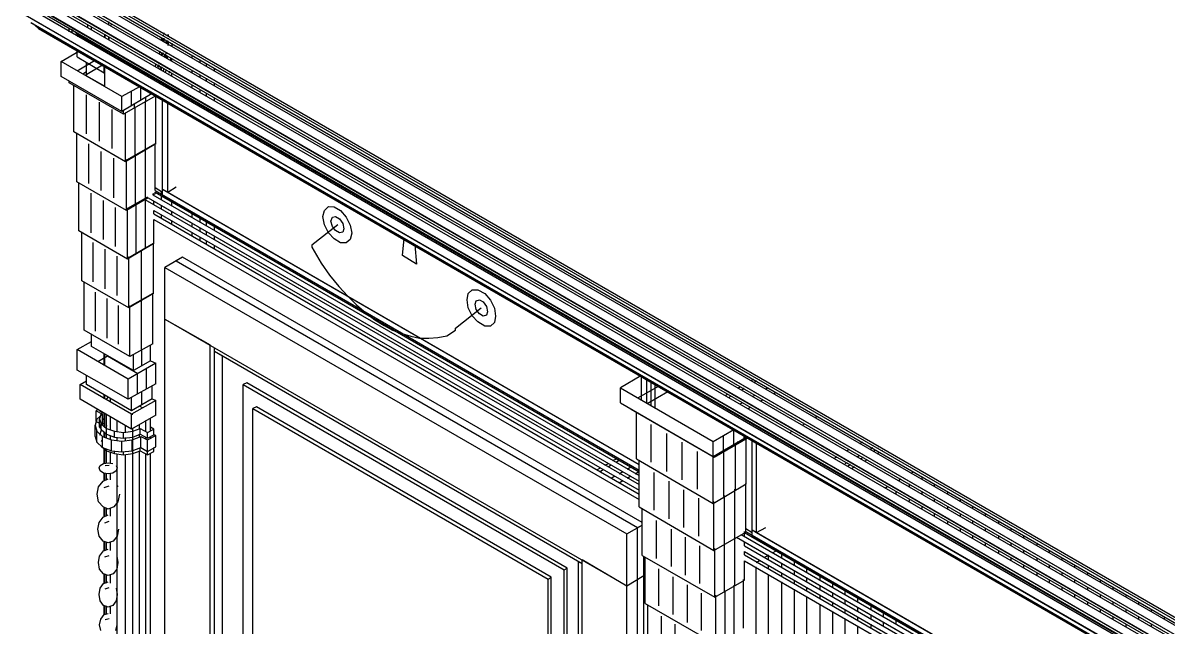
# Model space of a CAD drawing. Header units: inches. Extents: x 0.3 to 16.2, y 0.3 to 11.4.
# Drawn here: x 1.187 to 1.974, y 2.617 to 3.033 of the extents above; entities that cross this region are included whole.
import ezdxf

# ---------------------------------------------------------------- set-up
doc = ezdxf.new("R2010")
doc.units = ezdxf.units.IN
doc.header["$LTSCALE"] = 0.009843
doc.header["$MEASUREMENT"] = 0
doc.layers.add('GEOMETRY', color=7, linetype='Continuous')

msp = doc.modelspace()

# ---------------------------------------------------------------- linework, layer by layer
at = {"layer": 'GEOMETRY'}
for p, q in [((1.18661, 3.07598), (3.34567, 1.82953)), ((1.18661, 3.07598), (3.34567, 1.82953)), ((1.18976, 3.07992), (3.34567, 1.83504)), ((1.18976, 3.07992), (3.34567, 1.83504)), ((1.18976, 3.07795), (3.34567, 1.83346)), ((1.18976, 3.07795), (3.34567, 1.83307)), ((1.18976, 3.07795), (3.34567, 1.83307)), ((1.18976, 3.07598), (3.34567, 1.8311)), ((1.18661, 3.06969), (3.34567, 1.82323)), ((1.18661, 3.06575), (3.34567, 1.81929)), ((1.18661, 3.06575), (3.34567, 1.81929)), ((1.18976, 3.06772), (3.34567, 1.82323)), ((1.18976, 3.06772), (3.34567, 1.82323)), ((1.18976, 3.06772), (3.34567, 1.82323)), ((1.18976, 3.06575), (3.34567, 1.82126)), ((1.18661, 3.05945), (3.34567, 1.81299)), ((1.18976, 3.05787), (3.34567, 1.81299)), ((1.18976, 3.05787), (3.34567, 1.81299)), ((1.18976, 3.05787), (3.34567, 1.81299)), ((1.18661, 3.05551), (3.34567, 1.80945)), ((1.18661, 3.05551), (3.34567, 1.80945)), ((1.18661, 3.04921), (3.34567, 1.80276)), ((1.18976, 3.05591), (3.34567, 1.81102)), ((1.18661, 3.04567), (3.34567, 1.79921)), ((1.18661, 3.04567), (3.34567, 1.79921)), ((1.18976, 3.04764), (3.34567, 1.80276)), ((1.18976, 3.04764), (3.34567, 1.80276)), ((1.18976, 3.04764), (3.34567, 1.80276)), ((1.18976, 3.04567), (3.34567, 1.80079)), ((1.18661, 3.03937), (3.34567, 1.79291)), ((1.18976, 3.0374), (3.34567, 1.79252)), ((1.19213, 3.03307), (3.34567, 1.78937)), ((1.22874, 3.03504), (1.24331, 3.02677)), ((1.24567, 3.03189), (1.24567, 3.03386)), ((1.19331, 3.03268), (1.19724, 3.02913)), ((1.19724, 3.02913), (3.34606, 1.78858)), ((1.2185, 3.02677), (1.2185, 3.02874)), ((1.22047, 3.02598), (1.22047, 3.02835)), ((1.22047, 3.02835), (1.22402, 3.0252)), ((1.22047, 3.02835), (1.22402, 3.0252)), ((1.22402, 3.0252), (3.34803, 1.79921)), ((1.22402, 3.0252), (3.34803, 1.79921)), ((1.22402, 3.02402), (1.22402, 3.0252)), ((1.2315, 3.0315), (1.2311, 3.0311)), ((1.2311, 3.0311), (1.2311, 3.02992)), ((1.23386, 3.02913), (1.23346, 3.02874)), ((1.23386, 3.02835), (1.23386, 3.03031)), ((1.24291, 3.0252), (1.24291, 3.02283)), ((1.24291, 3.02323), (1.24291, 3.0252)), ((1.24331, 3.02677), (1.24331, 3.02638)), ((1.24803, 3.03228), (1.24685, 3.0311)), ((1.28346, 3.02598), (1.28346, 3.0248)), ((1.28346, 3.0248), (1.28346, 3.02598)), ((1.22402, 3.02323), (1.22402, 3.02323)), ((1.22598, 3.02441), (1.22559, 3.02441)), ((1.23071, 3.02244), (1.2315, 3.02087)), ((1.23622, 3.02087), (3.34882, 1.80079)), ((1.23622, 3.02087), (3.34882, 1.80079)), ((1.24567, 3.02165), (1.24567, 3.02362)), ((1.24606, 3.02165), (1.24606, 3.02323)), ((1.28189, 3.0248), (1.28189, 3.0248)), ((1.28189, 3.02126), (1.28189, 3.02283)), ((1.28228, 3.02244), (1.28228, 3.02087)), ((1.28268, 3.02441), (1.28268, 3.02441)), ((1.28307, 3.02244), (1.28268, 3.02047)), ((1.28307, 3.02441), (1.28307, 3.02402)), ((1.28307, 3.02402), (1.28307, 3.02402)), ((1.28307, 3.02205), (1.28346, 3.02008)), ((1.28346, 3.02402), (1.28346, 3.02402)), ((1.28346, 3.02402), (1.28346, 3.02402)), ((1.28346, 3.02244), (1.28346, 3.02008)), ((1.28346, 3.02008), (1.28346, 3.02244)), ((1.28504, 3.02087), (1.28504, 3.01929)), ((1.28543, 3.02283), (1.28543, 3.02283)), ((1.28583, 3.02087), (1.28543, 3.0189)), ((1.28583, 3.02047), (1.28543, 3.0189)), ((1.28583, 3.02244), (1.28583, 3.02244)), ((1.28583, 3.02244), (1.28583, 3.02244)), ((1.28622, 3.02244), (1.28622, 3.02244)), ((1.28622, 3.02244), (1.28622, 3.02205)), ((1.28622, 3.02244), (1.28622, 3.02205)), ((1.28622, 3.02047), (1.28622, 3.0185)), ((1.28622, 3.02047), (1.28622, 3.0185)), ((1.28622, 3.02008), (1.28661, 3.01732)), ((1.28661, 3.0248), (1.28661, 3.02402)), ((1.28661, 3.02362), (1.28661, 3.0248)), ((1.28661, 3.02402), (1.28661, 3.02362)), ((1.28661, 3.02402), (1.28661, 3.02362)), ((1.28661, 3.02402), (1.28661, 3.02362)), ((1.28661, 3.02244), (1.28661, 3.02205)), ((1.28661, 3.02205), (1.28661, 3.02205)), ((1.28661, 3.02008), (1.28661, 3.0185)), ((1.28661, 3.02008), (1.28661, 3.0185)), ((1.28661, 3.0185), (1.28661, 3.0185)), ((1.28661, 3.01732), (1.28661, 3.0185)), ((1.28858, 3.02087), (1.28858, 3.02087)), ((1.28858, 3.02087), (1.28858, 3.02087)), ((1.28898, 3.0189), (1.28898, 3.01732)), ((1.28898, 3.0189), (1.28898, 3.01732)), ((1.28898, 3.01732), (1.28898, 3.01693)), ((1.28898, 3.01693), (1.28898, 3.01732)), ((1.21299, 3.0063), (1.2252, 3.01339)), ((1.22402, 3.00945), (1.22402, 3.01378)), ((1.22402, 3.00945), (1.24252, 2.99843)), ((1.28071, 3.01339), (1.28031, 3.01181)), ((1.28189, 3.0126), (1.28189, 3.01024)), ((1.28189, 3.01102), (1.28189, 3.0126)), ((1.28268, 3.0122), (1.28228, 3.01063)), ((1.28307, 3.0122), (1.28268, 3.01063)), ((1.28425, 3.01142), (1.28386, 3.00984)), ((1.28504, 3.01181), (1.28425, 3.00945)), ((1.28504, 3.01299), (1.28504, 3.01299)), ((1.28543, 3.01063), (1.28504, 3.00906)), ((1.28543, 3.01063), (1.28543, 3.00906)), ((1.28583, 3.01024), (1.28583, 3.00866)), ((1.30315, 3.0126), (1.30315, 3.0126)), ((1.30315, 3.0126), (1.30315, 3.0126)), ((1.30315, 3.00866), (1.30315, 3.01063)), ((1.30315, 3.00866), (1.30315, 3.01063)), ((1.30866, 3.00945), (1.30866, 3.00945)), ((1.25472, 2.98228), (1.21299, 3.0063)), ((1.25472, 2.98228), (1.21299, 3.0063)), ((1.21299, 2.99606), (1.21299, 3.0063)), ((1.22402, 3), (1.23583, 3.00709)), ((1.22953, 2.99685), (1.24134, 3.00394)), ((1.23031, 2.99646), (1.23031, 3.00551)), ((1.24252, 2.99843), (1.24252, 3.00315)), ((1.24291, 2.98898), (1.24291, 3.00315)), ((1.24291, 2.98898), (1.24291, 3.00315)), ((1.27795, 3.00472), (1.27756, 3.00315)), ((1.27992, 3.00394), (1.27913, 3.00236)), ((1.28031, 3.00354), (1.27992, 3.00197)), ((1.2815, 3.00276), (1.2811, 3.00118)), ((1.28189, 3.00276), (1.2815, 3.00118)), ((1.28228, 3.00236), (1.2815, 3.00079)), ((1.28189, 3.00433), (1.28189, 3.00394)), ((1.28189, 3.00079), (1.28189, 3.00236)), ((1.28346, 3.00157), (1.28307, 3)), ((1.28386, 3.00157), (1.28307, 3)), ((1.28819, 3.00906), (1.28819, 3.00748)), ((1.28898, 3.00669), (1.28898, 3.00866)), ((1.30866, 3.00551), (1.30866, 3.00748)), ((1.31299, 3.00669), (1.31299, 3.00709)), ((1.31299, 3.00315), (1.31299, 3.00472)), ((1.3185, 3.00354), (1.3185, 3.00394)), ((1.3185, 3), (1.3185, 3.00157)), ((1.25472, 2.97205), (1.21299, 2.99606)), ((1.23031, 2.99921), (1.22795, 2.99764)), ((1.23031, 2.99646), (1.24291, 2.98937)), ((1.24252, 2.99843), (1.24291, 2.99843)), ((1.28504, 3.00039), (1.28465, 2.99921)), ((1.28504, 3.00079), (1.28504, 3.00039)), ((1.2874, 2.99921), (1.28701, 2.99803)), ((1.2874, 2.99961), (1.2874, 2.99921)), ((1.28898, 2.99646), (1.28898, 2.99843)), ((1.30315, 2.99882), (1.30315, 3.00039)), ((1.30315, 2.99882), (1.30315, 3.00039)), ((1.30866, 2.99567), (1.30866, 2.99724)), ((1.31299, 2.99291), (1.31299, 2.99488)), ((1.2185, 2.99173), (1.2185, 2.99291)), ((1.25591, 2.97008), (1.2185, 2.99173)), ((1.22165, 2.95787), (1.22165, 2.98976)), ((1.26693, 2.98898), (1.25472, 2.98228)), ((1.26693, 2.98898), (1.25472, 2.98228)), ((1.26142, 2.97598), (1.26142, 2.98583)), ((1.26772, 2.97953), (1.26772, 2.98858)), ((1.30315, 2.98858), (1.30315, 2.99016)), ((1.30315, 2.98858), (1.30315, 2.99016)), ((1.30866, 2.98543), (1.30866, 2.98701)), ((1.3185, 2.98976), (1.3185, 2.99173)), ((1.23031, 2.95669), (1.23031, 2.98346)), ((1.23937, 2.95157), (1.23937, 2.97835)), ((1.27559, 2.98425), (1.25472, 2.97205)), ((1.25472, 2.97205), (1.25472, 2.98228)), ((1.27795, 2.98268), (1.25591, 2.97008)), ((1.27087, 2.94567), (1.27087, 2.97874)), ((1.27126, 2.97913), (1.27126, 2.9815)), ((1.27441, 2.98346), (1.27441, 2.98465)), ((1.27795, 2.94961), (1.27795, 2.98268)), ((1.28268, 2.9185), (1.28268, 2.98071)), ((1.28622, 2.91654), (1.28622, 2.97874)), ((1.28622, 2.92008), (1.28622, 2.97795)), ((1.31299, 2.98268), (1.31299, 2.98465)), ((1.3185, 2.97953), (1.3185, 2.9815)), ((1.24803, 2.94646), (1.24803, 2.97323)), ((1.25591, 2.97008), (1.25591, 2.97283)), ((1.25709, 2.9374), (1.25709, 2.97087)), ((1.26339, 2.97441), (1.26339, 2.97717)), ((1.26378, 2.94134), (1.26378, 2.9748)), ((1.25709, 2.9374), (1.22165, 2.95787)), ((1.22362, 2.92362), (1.22362, 2.95669)), ((1.23189, 2.92244), (1.23189, 2.94961)), ((1.27795, 2.94961), (1.25709, 2.9374)), ((1.27756, 2.94961), (1.25787, 2.93858)), ((1.27756, 2.94961), (1.25787, 2.93858)), ((1.27756, 2.91772), (1.27756, 2.94961)), ((1.24055, 2.91772), (1.24055, 2.94449)), ((1.24921, 2.9126), (1.24921, 2.93976)), ((1.25787, 2.93858), (1.25709, 2.93898)), ((1.25787, 2.93858), (1.25709, 2.93898)), ((1.25787, 2.90394), (1.25787, 2.93858)), ((1.26417, 2.90787), (1.26417, 2.94213)), ((1.27087, 2.91142), (1.27087, 2.94606)), ((1.25787, 2.90394), (1.22362, 2.92362)), ((1.2252, 2.88976), (1.2252, 2.92283)), ((1.23346, 2.88858), (1.23346, 2.91575)), ((1.27677, 2.91535), (1.27559, 2.91496)), ((1.27677, 2.91535), (1.27559, 2.91496)), ((1.27756, 2.91535), (1.27598, 2.91457)), ((1.27677, 2.91417), (1.27677, 2.91535)), ((1.27756, 2.91969), (1.28268, 2.91654)), ((1.27756, 2.91772), (1.61063, 2.7252)), ((1.27756, 2.91772), (1.61063, 2.7252)), ((1.27756, 2.91654), (1.61063, 2.72402)), ((1.27756, 2.91535), (1.27756, 2.91654)), ((1.28189, 2.91496), (1.28189, 2.91693)), ((1.28268, 2.9185), (1.61063, 2.72913)), ((1.28268, 2.9185), (1.61063, 2.72913)), ((1.28268, 2.9185), (1.28622, 2.91654)), ((1.28268, 2.91457), (1.28268, 2.9185)), ((1.28622, 2.91654), (1.29213, 2.92008)), ((1.28622, 2.91654), (1.61063, 2.72913)), ((1.24213, 2.88386), (1.24213, 2.91063)), ((1.27283, 2.9126), (1.25787, 2.90394)), ((1.27244, 2.91299), (1.25866, 2.90512)), ((1.27244, 2.91299), (1.25866, 2.90512)), ((1.26457, 2.87402), (1.26457, 2.90866)), ((1.27047, 2.91142), (1.61063, 2.71535)), ((1.27047, 2.91142), (1.61063, 2.71535)), ((1.27087, 2.87756), (1.27087, 2.91181)), ((1.27283, 2.9126), (1.61063, 2.71772)), ((1.27598, 2.91457), (1.61063, 2.72165)), ((1.27598, 2.91457), (1.61063, 2.72165)), ((1.27677, 2.91024), (1.61063, 2.71772)), ((1.27677, 2.90787), (1.27677, 2.91024)), ((1.28189, 2.91142), (1.28189, 2.91378)), ((1.28189, 2.90472), (1.28189, 2.90748)), ((1.28268, 2.91457), (1.61063, 2.7252)), ((1.28898, 2.90709), (1.28898, 2.90984)), ((1.25039, 2.87913), (1.25039, 2.90591)), ((1.25866, 2.90512), (1.25787, 2.90551)), ((1.25866, 2.90512), (1.25787, 2.90551)), ((1.25866, 2.87047), (1.25866, 2.90512)), ((1.27677, 2.90394), (1.61063, 2.71142)), ((1.27677, 2.90394), (1.61063, 2.71142)), ((1.27677, 2.90157), (1.27677, 2.90394)), ((1.27677, 2.90157), (1.61063, 2.70866)), ((1.27677, 2.90157), (1.61063, 2.70866)), ((1.28189, 2.89843), (1.28189, 2.90118)), ((1.28898, 2.90079), (1.28898, 2.90315)), ((1.30315, 2.89882), (1.30315, 2.90157)), ((1.30315, 2.89882), (1.30315, 2.90157)), ((1.39291, 2.89961), (1.39409, 2.90394)), ((1.39409, 2.89409), (1.39291, 2.89961)), ((1.39409, 2.90394), (1.39685, 2.90669)), ((1.39685, 2.90669), (1.40079, 2.9063)), ((1.39843, 2.89646), (1.39961, 2.89921)), ((1.39961, 2.89921), (1.40157, 2.89961)), ((1.40079, 2.9063), (1.40512, 2.90394)), ((1.40157, 2.89961), (1.40433, 2.89803)), ((1.40512, 2.90394), (1.40906, 2.89921)), ((1.40906, 2.89921), (1.41181, 2.8937)), ((1.27677, 2.89764), (1.61063, 2.70512)), ((1.27677, 2.8811), (1.27677, 2.89764)), ((1.28898, 2.89449), (1.28898, 2.89685)), ((1.30315, 2.89252), (1.30315, 2.89528)), ((1.30315, 2.89252), (1.30315, 2.89528)), ((1.30866, 2.89567), (1.30866, 2.89843)), ((1.30866, 2.88937), (1.30866, 2.89213)), ((1.31299, 2.89331), (1.31299, 2.89567)), ((1.3185, 2.89016), (1.3185, 2.89252)), ((1.40315, 2.89409), (1.38543, 2.87992)), ((1.39685, 2.88858), (1.39409, 2.89409)), ((1.39961, 2.89291), (1.39843, 2.89646)), ((1.40157, 2.89016), (1.39961, 2.89291)), ((1.40433, 2.89803), (1.40669, 2.89488)), ((1.40669, 2.89488), (1.40748, 2.89134)), ((1.40748, 2.89134), (1.40669, 2.88898)), ((1.41181, 2.8937), (1.41299, 2.88819)), ((1.25866, 2.87047), (1.2252, 2.88976)), ((1.22717, 2.85551), (1.22717, 2.88858)), ((1.30315, 2.88622), (1.30315, 2.88898)), ((1.30315, 2.88622), (1.30315, 2.88898)), ((1.30866, 2.88307), (1.30866, 2.88583)), ((1.31299, 2.88701), (1.31299, 2.88937)), ((1.3185, 2.88386), (1.3185, 2.88622)), ((1.40079, 2.88425), (1.39685, 2.88858)), ((1.40512, 2.8815), (1.40079, 2.88425)), ((1.40433, 2.88858), (1.40157, 2.89016)), ((1.40669, 2.88898), (1.40433, 2.88858)), ((1.41181, 2.88386), (1.40906, 2.8815)), ((1.41299, 2.88819), (1.41181, 2.88386)), ((1.44764, 2.87283), (1.44882, 2.88465)), ((1.23504, 2.85472), (1.23504, 2.88189)), ((1.24331, 2.85), (1.24331, 2.87717)), ((1.27677, 2.8811), (1.25866, 2.87047)), ((1.27638, 2.8811), (1.25945, 2.87126)), ((1.27638, 2.8811), (1.25945, 2.87126)), ((1.26811, 2.84173), (1.26811, 2.87638)), ((1.27638, 2.84685), (1.27638, 2.8811)), ((1.31299, 2.88071), (1.31299, 2.88307)), ((1.3185, 2.87756), (1.3185, 2.87992)), ((1.38543, 2.87992), (1.38543, 2.87874)), ((1.38543, 2.87874), (1.39173, 2.86772)), ((1.40906, 2.8815), (1.40512, 2.8815)), ((1.4563, 2.88031), (1.45748, 2.86693)), ((1.25157, 2.84528), (1.25157, 2.87244)), ((1.25945, 2.87126), (1.25866, 2.87205)), ((1.25945, 2.87126), (1.25866, 2.87205)), ((1.25945, 2.83701), (1.25945, 2.87126)), ((1.29646, 2.87165), (1.28425, 2.86457)), ((1.29646, 2.87165), (1.29213, 2.86929)), ((1.29213, 2.86929), (1.60945, 2.68583)), ((1.29213, 2.86929), (1.60945, 2.68583)), ((1.6126, 2.68937), (1.29646, 2.87165)), ((1.6126, 2.68937), (1.29646, 2.87165)), ((1.39173, 2.86772), (1.39764, 2.85945)), ((1.45748, 2.86693), (1.44764, 2.87283)), ((1.28425, 2.86457), (1.60197, 2.6815)), ((1.28425, 2.86457), (1.60197, 2.6815)), ((1.28425, 2.82913), (1.28425, 2.86457)), ((1.25945, 2.83701), (1.22717, 2.85551)), ((1.22874, 2.82165), (1.22874, 2.85472)), ((1.39764, 2.85945), (1.40394, 2.85157)), ((1.23661, 2.82087), (1.23661, 2.84764)), ((1.27638, 2.84685), (1.25945, 2.83701)), ((1.27598, 2.84685), (1.26024, 2.8378)), ((1.27598, 2.84685), (1.26024, 2.8378)), ((1.27598, 2.8122), (1.27598, 2.84685)), ((1.40394, 2.85157), (1.41024, 2.84488)), ((1.41024, 2.84488), (1.41614, 2.83898)), ((1.49213, 2.84252), (1.49291, 2.84685)), ((1.49291, 2.84685), (1.49567, 2.84921)), ((1.49567, 2.84921), (1.49961, 2.84921)), ((1.49961, 2.84921), (1.50433, 2.84685)), ((1.50433, 2.84685), (1.50827, 2.84213)), ((1.24449, 2.81614), (1.24449, 2.84331)), ((1.25236, 2.81181), (1.25236, 2.83858)), ((1.26024, 2.8378), (1.25945, 2.83858)), ((1.26024, 2.8378), (1.25945, 2.83858)), ((1.26024, 2.80354), (1.26024, 2.8378)), ((1.26811, 2.80787), (1.26811, 2.84252)), ((1.41614, 2.83898), (1.42244, 2.83346)), ((1.48425, 2.82283), (1.50197, 2.83701)), ((1.49291, 2.83701), (1.49213, 2.84252)), ((1.49567, 2.8315), (1.49291, 2.83701)), ((1.49764, 2.83937), (1.49843, 2.84173)), ((1.49843, 2.83583), (1.49764, 2.83937)), ((1.49843, 2.84173), (1.50079, 2.84252)), ((1.50079, 2.84252), (1.50315, 2.84094)), ((1.50315, 2.84094), (1.50551, 2.8378)), ((1.50551, 2.8378), (1.5063, 2.83425)), ((1.50827, 2.84213), (1.51102, 2.83661)), ((1.51102, 2.83661), (1.51181, 2.8311)), ((1.28425, 2.82913), (1.60197, 2.64567)), ((1.28425, 2.82913), (1.31535, 2.81142)), ((1.28425, 2.82913), (1.31535, 2.81142)), ((1.28425, 2.25), (1.28425, 2.82913)), ((1.42244, 2.83346), (1.42874, 2.82874)), ((1.42874, 2.82874), (1.43504, 2.8248)), ((1.49961, 2.82717), (1.49567, 2.8315)), ((1.50079, 2.83268), (1.49843, 2.83583)), ((1.50315, 2.8311), (1.50079, 2.83268)), ((1.50551, 2.83189), (1.50315, 2.8311)), ((1.5063, 2.83425), (1.50551, 2.83189)), ((1.51181, 2.8311), (1.51102, 2.82677)), ((1.26024, 2.80354), (1.22874, 2.82165)), ((1.43504, 2.8248), (1.44094, 2.82165)), ((1.44094, 2.82165), (1.44724, 2.81929)), ((1.47835, 2.81772), (1.48425, 2.82165)), ((1.48425, 2.82165), (1.48425, 2.82283)), ((1.50433, 2.82441), (1.49961, 2.82717)), ((1.50827, 2.82441), (1.50433, 2.82441)), ((1.51102, 2.82677), (1.50827, 2.82441)), ((1.22402, 2.80827), (1.23386, 2.81378)), ((1.23386, 2.81024), (1.23386, 2.8189)), ((1.44724, 2.81929), (1.45354, 2.81732)), ((1.45354, 2.81732), (1.45945, 2.81614)), ((1.45945, 2.81614), (1.46575, 2.81614)), ((1.46575, 2.81614), (1.47205, 2.81654)), ((1.47205, 2.81654), (1.47835, 2.81772)), ((1.25906, 2.7878), (1.22402, 2.80827)), ((1.25906, 2.7878), (1.22402, 2.80827)), ((1.22402, 2.79409), (1.22402, 2.80827)), ((1.2626, 2.7937), (1.23386, 2.81024)), ((1.24252, 2.79724), (1.24252, 2.80512)), ((1.24291, 2.79724), (1.24291, 2.80512)), ((1.24291, 2.79724), (1.24291, 2.80512)), ((1.24291, 2.79724), (1.24291, 2.80472)), ((1.27598, 2.8122), (1.26024, 2.80354)), ((1.2685, 2.79724), (1.2685, 2.80787)), ((1.27441, 2.80039), (1.27441, 2.81142)), ((1.31535, 2.23228), (1.31535, 2.81142)), ((1.3185, 2.80709), (1.3185, 2.80945)), ((1.3185, 2.80709), (1.57126, 2.66102)), ((1.3185, 2.80709), (1.32402, 2.80394)), ((1.3185, 2.80709), (1.32402, 2.80394)), ((1.3185, 2.24055), (1.3185, 2.80709)), ((1.23819, 2.8), (1.24488, 2.80394)), ((1.24488, 2.80394), (1.26575, 2.79173)), ((1.27795, 2.79882), (1.25906, 2.7878)), ((1.27795, 2.79882), (1.25906, 2.7878)), ((1.2626, 2.7937), (1.2626, 2.80433)), ((1.27441, 2.80039), (1.2626, 2.7937)), ((1.27441, 2.80039), (1.27795, 2.79882)), ((1.27795, 2.78465), (1.27795, 2.79882)), ((1.32402, 2.2374), (1.32402, 2.80394)), ((1.25906, 2.77402), (1.22402, 2.79409)), ((1.23031, 2.78425), (1.23031, 2.79055)), ((1.26535, 2.77756), (1.26535, 2.79134)), ((1.27165, 2.7811), (1.27165, 2.79488)), ((1.61181, 2.79016), (1.59764, 2.78189)), ((1.6122, 2.77323), (1.6122, 2.79016)), ((1.22598, 2.78425), (1.23031, 2.78661)), ((1.26142, 2.76378), (1.22598, 2.78425)), ((1.26142, 2.76378), (1.22598, 2.78425)), ((1.22598, 2.77402), (1.22598, 2.78425)), ((1.26142, 2.76614), (1.23031, 2.78425)), ((1.25906, 2.77402), (1.25906, 2.7878)), ((1.27795, 2.78465), (1.25906, 2.77402)), ((1.27559, 2.77441), (1.27559, 2.78346)), ((1.34055, 2.78543), (1.33819, 2.78425)), ((1.33819, 2.78425), (1.55906, 2.65669)), ((1.33819, 2.78425), (1.55906, 2.65669)), ((1.33819, 2.24567), (1.33819, 2.78425)), ((1.56102, 2.65787), (1.34055, 2.78543)), ((1.59764, 2.78189), (1.66142, 2.74488)), ((1.59764, 2.78189), (1.66142, 2.74488)), ((1.59764, 2.77165), (1.59764, 2.78189)), ((1.62402, 2.78307), (1.60945, 2.7748)), ((1.61575, 2.77126), (1.61575, 2.78858)), ((1.6189, 2.76929), (1.6189, 2.78583)), ((1.62165, 2.76772), (1.62165, 2.78425)), ((1.62165, 2.76772), (1.62165, 2.78425)), ((1.67874, 2.78189), (1.68031, 2.78268)), ((1.68268, 2.7815), (1.6811, 2.78031)), ((1.6878, 2.78701), (1.68937, 2.7878)), ((1.69134, 2.78661), (1.68976, 2.78543)), ((1.69094, 2.78858), (1.69094, 2.78858)), ((1.69331, 2.7874), (1.69291, 2.7874)), ((1.69764, 2.7811), (1.69921, 2.78189)), ((1.69764, 2.7811), (1.69921, 2.78189)), ((1.70079, 2.78307), (1.70079, 2.78307)), ((1.70079, 2.78307), (1.70079, 2.78307)), ((1.26142, 2.75354), (1.22598, 2.77402)), ((1.24252, 2.77441), (1.24252, 2.77717)), ((1.24252, 2.77441), (1.24252, 2.77717)), ((1.24291, 2.77441), (1.24291, 2.77717)), ((1.24291, 2.77441), (1.24291, 2.77717)), ((1.24291, 2.77441), (1.24291, 2.77677)), ((1.24409, 2.77441), (1.2437, 2.77402)), ((1.24528, 2.77559), (1.24409, 2.77441)), ((1.24685, 2.77205), (1.24685, 2.77441)), ((1.26142, 2.76614), (1.26142, 2.7752)), ((1.27559, 2.77441), (1.26142, 2.76614)), ((1.27795, 2.77323), (1.26142, 2.76378)), ((1.27795, 2.77323), (1.26142, 2.76378)), ((1.2685, 2.77047), (1.2685, 2.77913)), ((1.27559, 2.77441), (1.27795, 2.77323)), ((1.27795, 2.76299), (1.27795, 2.77323)), ((1.63031, 2.77913), (1.61614, 2.77087)), ((1.67008, 2.77677), (1.67165, 2.77756)), ((1.67362, 2.77638), (1.67244, 2.7752)), ((1.68858, 2.77598), (1.69016, 2.77677)), ((1.68858, 2.77598), (1.69016, 2.77677)), ((1.69409, 2.77283), (1.69567, 2.77362)), ((1.69409, 2.77283), (1.69567, 2.77362)), ((1.69409, 2.77283), (1.69567, 2.77362)), ((1.70315, 2.77795), (1.70472, 2.77874)), ((1.70315, 2.77795), (1.70472, 2.77874)), ((1.70315, 2.77795), (1.70472, 2.77874)), ((1.7063, 2.77992), (1.7063, 2.77992)), ((1.7063, 2.77992), (1.7063, 2.77992)), ((1.7063, 2.77992), (1.7063, 2.77992)), ((1.23819, 2.76693), (1.23701, 2.76614)), ((1.23701, 2.76614), (1.24134, 2.76378)), ((1.23701, 2.76614), (1.24134, 2.76378)), ((1.23701, 2.75866), (1.23701, 2.76614)), ((1.23937, 2.76614), (1.24291, 2.76417)), ((1.2689, 2.76811), (1.26693, 2.76929)), ((1.34724, 2.7689), (1.34488, 2.76772)), ((1.34488, 2.76772), (1.54803, 2.65039)), ((1.34488, 2.76772), (1.54803, 2.65039)), ((1.34488, 2.24921), (1.34488, 2.76772)), ((1.55, 2.65157), (1.34724, 2.7689)), ((1.59764, 2.77165), (1.66142, 2.73465)), ((1.60512, 2.76732), (1.6622, 2.73425)), ((1.60866, 2.73307), (1.60866, 2.76535)), ((1.67992, 2.77087), (1.6815, 2.77165)), ((1.67992, 2.77087), (1.6815, 2.77165)), ((1.68543, 2.76772), (1.68701, 2.7685)), ((1.68543, 2.76772), (1.68701, 2.7685)), ((1.68543, 2.76772), (1.68701, 2.7685)), ((1.2374, 2.76024), (1.23622, 2.7563)), ((1.23701, 2.75866), (1.23937, 2.75748)), ((1.24134, 2.76378), (1.2374, 2.76024)), ((1.24055, 2.76417), (1.23937, 2.76063)), ((1.23937, 2.76063), (1.24055, 2.75709)), ((1.23937, 2.76063), (1.24055, 2.75709)), ((1.23937, 2.75669), (1.23937, 2.76063)), ((1.23937, 2.75472), (1.23937, 2.75748)), ((1.24173, 2.76496), (1.24055, 2.76417)), ((1.24134, 2.7563), (1.24134, 2.76378)), ((1.24252, 2.76063), (1.24134, 2.75984)), ((1.24134, 2.75748), (1.24291, 2.75669)), ((1.24134, 2.75748), (1.24291, 2.75669)), ((1.24252, 2.75669), (1.24252, 2.76457)), ((1.24252, 2.75669), (1.24252, 2.76457)), ((1.24291, 2.75669), (1.24291, 2.76417)), ((1.24291, 2.75669), (1.24291, 2.76417)), ((1.24291, 2.75512), (1.24291, 2.76417)), ((1.24291, 2.75669), (1.24291, 2.76417)), ((1.24409, 2.74764), (1.24409, 2.76339)), ((1.24409, 2.76339), (1.24409, 2.76339)), ((1.24685, 2.75276), (1.24685, 2.76181)), ((1.24685, 2.75276), (1.24685, 2.76181)), ((1.25157, 2.75157), (1.25157, 2.75906)), ((1.26142, 2.76378), (1.2622, 2.76378)), ((1.26142, 2.76378), (1.2622, 2.76378)), ((1.26142, 2.75354), (1.26142, 2.76378)), ((1.27795, 2.76299), (1.26142, 2.75354)), ((1.27126, 2.75157), (1.27126, 2.75945)), ((1.27441, 2.75236), (1.27441, 2.76102)), ((1.7315, 2.76142), (1.73307, 2.7622)), ((1.73504, 2.76339), (1.73504, 2.76339)), ((1.23622, 2.7563), (1.2374, 2.75197)), ((1.23622, 2.7563), (1.2374, 2.75197)), ((1.23622, 2.74843), (1.23622, 2.7563)), ((1.2374, 2.74449), (1.2374, 2.75197)), ((1.2374, 2.75197), (1.24134, 2.74843)), ((1.2374, 2.75197), (1.24134, 2.74843)), ((1.23937, 2.75669), (1.24055, 2.75315)), ((1.23937, 2.75472), (1.24055, 2.75394)), ((1.24055, 2.75276), (1.23937, 2.74921)), ((1.24055, 2.75315), (1.24055, 2.75709)), ((1.24055, 2.75709), (1.24409, 2.75394)), ((1.24055, 2.75709), (1.24409, 2.75394)), ((1.24055, 2.75669), (1.24134, 2.7563)), ((1.24055, 2.75315), (1.24409, 2.75)), ((1.24094, 2.75276), (1.24055, 2.75276)), ((1.24252, 2.74803), (1.24252, 2.75157)), ((1.24252, 2.74803), (1.24252, 2.75157)), ((1.24291, 2.74803), (1.24291, 2.75157)), ((1.24291, 2.74803), (1.24291, 2.75157)), ((1.24291, 2.74803), (1.24291, 2.75118)), ((1.24291, 2.74803), (1.24291, 2.75118)), ((1.24409, 2.75591), (1.24409, 2.75591)), ((1.24409, 2.75591), (1.24409, 2.75591)), ((1.24409, 2.75591), (1.24409, 2.75551)), ((1.24409, 2.75197), (1.24409, 2.75591)), ((1.24409, 2.75), (1.24409, 2.75394)), ((1.24409, 2.75394), (1.24961, 2.75197)), ((1.24409, 2.75394), (1.24961, 2.75197)), ((1.24409, 2.75), (1.24961, 2.74803)), ((1.24961, 2.74803), (1.24961, 2.75197)), ((1.24961, 2.75197), (1.25591, 2.75118)), ((1.24961, 2.75197), (1.25591, 2.75118)), ((1.25591, 2.75118), (1.2622, 2.75197)), ((1.25591, 2.75118), (1.2622, 2.75197)), ((1.25591, 2.74724), (1.25591, 2.75118)), ((1.25709, 2.75118), (1.25709, 2.7563)), ((1.2622, 2.23031), (1.2622, 2.75394)), ((1.2622, 2.75197), (1.26732, 2.75394)), ((1.2622, 2.75197), (1.26732, 2.75394)), ((1.2622, 2.74803), (1.2622, 2.75197)), ((1.2622, 2.74803), (1.26732, 2.75)), ((1.26693, 2.75354), (1.26693, 2.75669)), ((1.26693, 2.74803), (1.26693, 2.75)), ((1.26732, 2.75), (1.26732, 2.75394)), ((1.26732, 2.75394), (1.27244, 2.75118)), ((1.26732, 2.75394), (1.27244, 2.75118)), ((1.26732, 2.75), (1.27244, 2.74724)), ((1.27244, 2.75118), (1.27677, 2.75354)), ((1.27244, 2.75118), (1.27677, 2.75354)), ((1.27244, 2.74724), (1.27244, 2.75118)), ((1.27244, 2.74724), (1.27677, 2.74961)), ((1.27677, 2.75354), (1.27441, 2.75472)), ((1.27677, 2.74961), (1.27677, 2.75354)), ((1.27795, 2.74921), (1.27677, 2.74961)), ((1.6189, 2.73071), (1.6189, 2.75669)), ((1.62953, 2.72441), (1.62953, 2.75039)), ((1.66142, 2.74488), (1.67559, 2.75315)), ((1.66142, 2.74488), (1.67559, 2.75315)), ((1.67559, 2.74291), (1.67559, 2.75315)), ((1.71417, 2.75118), (1.71575, 2.75197)), ((1.72283, 2.7563), (1.72441, 2.75709)), ((1.23622, 2.74843), (1.2374, 2.74449)), ((1.2374, 2.74449), (1.24134, 2.74094)), ((1.24055, 2.74567), (1.24134, 2.74488)), ((1.24055, 2.74567), (1.24134, 2.74488)), ((1.24055, 2.74173), (1.24409, 2.73858)), ((1.24134, 2.74094), (1.24134, 2.74843)), ((1.24134, 2.74843), (1.24764, 2.74606)), ((1.24134, 2.74843), (1.24764, 2.74606)), ((1.24685, 2.74646), (1.24685, 2.74921)), ((1.24685, 2.74646), (1.24685, 2.74921)), ((1.24764, 2.73858), (1.24764, 2.74606)), ((1.24764, 2.74606), (1.25472, 2.74528)), ((1.24764, 2.74606), (1.25472, 2.74528)), ((1.24961, 2.74803), (1.25591, 2.74724)), ((1.25157, 2.74567), (1.25157, 2.74764)), ((1.25472, 2.74528), (1.26181, 2.74606)), ((1.25472, 2.74528), (1.26181, 2.74606)), ((1.25472, 2.7378), (1.25472, 2.74528)), ((1.25591, 2.74724), (1.2622, 2.74803)), ((1.25709, 2.74567), (1.25709, 2.74764)), ((1.26181, 2.74606), (1.26772, 2.74843)), ((1.26181, 2.74606), (1.26772, 2.74843)), ((1.26181, 2.73858), (1.26181, 2.74606)), ((1.26732, 2.74252), (1.26772, 2.74213)), ((1.26732, 2.74252), (1.26772, 2.74213)), ((1.26772, 2.74094), (1.26772, 2.74843)), ((1.26772, 2.74843), (1.27244, 2.74606)), ((1.26772, 2.74843), (1.27244, 2.74606)), ((1.27126, 2.74646), (1.27126, 2.74803)), ((1.27244, 2.74606), (1.27795, 2.74921)), ((1.27244, 2.74606), (1.27795, 2.74921)), ((1.27244, 2.73819), (1.27244, 2.74606)), ((1.27441, 2.74724), (1.27441, 2.74843)), ((1.27795, 2.74134), (1.27795, 2.74921)), ((1.64016, 2.7185), (1.64016, 2.74449)), ((1.66142, 2.73465), (1.68425, 2.74803)), ((1.66142, 2.73465), (1.66142, 2.74488)), ((1.6622, 2.73425), (1.68543, 2.74764)), ((1.6685, 2.73898), (1.6685, 2.74921)), ((1.67677, 2.71142), (1.67677, 2.74252)), ((1.67835, 2.74331), (1.67835, 2.74488)), ((1.68268, 2.74724), (1.68268, 2.74921)), ((1.68425, 2.71575), (1.68425, 2.74685)), ((1.68819, 2.68425), (1.68819, 2.74646)), ((1.69134, 2.68228), (1.69134, 2.74449)), ((1.69134, 2.68622), (1.69134, 2.74409)), ((1.76417, 2.74449), (1.7626, 2.7437)), ((1.76575, 2.74567), (1.76575, 2.74567)), ((1.24134, 2.74094), (1.24764, 2.73858)), ((1.24252, 2.72992), (1.24252, 2.74016)), ((1.24252, 2.72992), (1.24252, 2.74016)), ((1.24291, 2.72992), (1.24291, 2.73976)), ((1.24291, 2.72992), (1.24291, 2.73976)), ((1.24291, 2.72992), (1.24291, 2.73976)), ((1.24291, 2.72992), (1.24291, 2.73976)), ((1.24409, 2.73031), (1.24409, 2.73976)), ((1.24409, 2.73858), (1.24409, 2.73976)), ((1.24409, 2.73858), (1.24961, 2.73661)), ((1.24685, 2.73031), (1.24685, 2.7374)), ((1.24685, 2.73031), (1.24685, 2.7374)), ((1.24764, 2.73858), (1.25472, 2.7378)), ((1.24961, 2.73661), (1.24961, 2.73819)), ((1.24961, 2.73661), (1.25591, 2.73583)), ((1.25157, 2.34528), (1.25157, 2.73622)), ((1.25472, 2.7378), (1.26181, 2.73858)), ((1.25591, 2.73583), (1.25591, 2.7378)), ((1.25591, 2.73583), (1.2622, 2.73661)), ((1.25709, 2.34488), (1.25709, 2.73583)), ((1.26181, 2.73858), (1.26772, 2.74094)), ((1.26181, 2.74055), (1.2622, 2.74055)), ((1.26181, 2.74055), (1.2622, 2.74055)), ((1.2622, 2.73661), (1.2622, 2.74055)), ((1.2622, 2.73661), (1.26732, 2.73858)), ((1.26693, 2.34724), (1.26693, 2.73858)), ((1.26732, 2.73858), (1.26732, 2.74055)), ((1.26732, 2.73858), (1.27244, 2.73583)), ((1.26772, 2.74094), (1.27244, 2.73819)), ((1.27126, 2.34528), (1.27126, 2.73661)), ((1.27244, 2.73819), (1.27795, 2.74134)), ((1.27244, 2.73583), (1.27244, 2.73976)), ((1.27244, 2.73583), (1.27677, 2.73819)), ((1.27441, 2.34606), (1.27441, 2.73701)), ((1.27677, 2.73819), (1.27677, 2.74094)), ((1.65079, 2.7122), (1.65079, 2.73819)), ((1.66142, 2.70236), (1.66142, 2.73465)), ((1.6622, 2.73425), (1.6622, 2.73543)), ((1.6689, 2.70709), (1.6689, 2.7378)), ((1.67047, 2.73858), (1.67047, 2.74016)), ((1.74646, 2.73425), (1.74488, 2.73346)), ((1.75512, 2.73937), (1.75354, 2.73858)), ((1.7622, 2.73543), (1.76063, 2.73425)), ((1.76457, 2.73386), (1.76299, 2.73307)), ((1.77126, 2.74055), (1.76969, 2.73937)), ((1.77323, 2.73898), (1.77165, 2.73819)), ((1.77283, 2.74134), (1.77283, 2.74134)), ((1.77598, 2.7374), (1.77441, 2.73661)), ((1.7752, 2.74016), (1.7748, 2.74016)), ((1.77795, 2.73858), (1.77756, 2.73858)), ((1.23898, 2.72677), (1.23976, 2.72835)), ((1.23976, 2.7248), (1.23898, 2.72677)), ((1.23976, 2.72835), (1.24213, 2.72992)), ((1.24213, 2.72992), (1.24528, 2.73031)), ((1.24331, 2.72835), (1.24606, 2.72874)), ((1.24528, 2.73031), (1.24843, 2.72992)), ((1.25079, 2.72835), (1.25157, 2.72677)), ((1.25157, 2.72677), (1.25079, 2.7248)), ((1.5815, 2.72559), (1.58386, 2.72677)), ((1.58701, 2.72874), (1.58937, 2.72992)), ((1.59134, 2.72874), (1.58937, 2.72756)), ((1.59252, 2.73189), (1.59488, 2.73307)), ((1.59685, 2.73189), (1.59488, 2.73071)), ((1.60236, 2.72598), (1.60472, 2.72756)), ((1.60236, 2.72598), (1.60472, 2.72756)), ((1.60866, 2.73307), (1.66142, 2.70236)), ((1.61063, 2.7), (1.61063, 2.73189)), ((1.75354, 2.73031), (1.75197, 2.72953)), ((1.75591, 2.72913), (1.75433, 2.72795)), ((1.75866, 2.72756), (1.75709, 2.72638)), ((1.76732, 2.73228), (1.76575, 2.7315)), ((1.24213, 2.72323), (1.23976, 2.7248)), ((1.24173, 2.71772), (1.24528, 2.71929)), ((1.24528, 2.72283), (1.24213, 2.72323)), ((1.24252, 2.71811), (1.24252, 2.72323)), ((1.24252, 2.71811), (1.24252, 2.72323)), ((1.24291, 2.71811), (1.24291, 2.72323)), ((1.24291, 2.71811), (1.24291, 2.72323)), ((1.24291, 2.71811), (1.24291, 2.72323)), ((1.24291, 2.71811), (1.24291, 2.72323)), ((1.24409, 2.7185), (1.24409, 2.72283)), ((1.24843, 2.72323), (1.24528, 2.72283)), ((1.24685, 2.7185), (1.24685, 2.72323)), ((1.24685, 2.7185), (1.24685, 2.72323)), ((1.25079, 2.7248), (1.24843, 2.72323)), ((1.58583, 2.72559), (1.58386, 2.72441)), ((1.59134, 2.71969), (1.5937, 2.72126)), ((1.59134, 2.71969), (1.5937, 2.72126)), ((1.59685, 2.72283), (1.59921, 2.72441)), ((1.59685, 2.72283), (1.59921, 2.72441)), ((1.59685, 2.71654), (1.59921, 2.71811)), ((1.59685, 2.71654), (1.59921, 2.71811)), ((1.59685, 2.71654), (1.59921, 2.71811)), ((1.60236, 2.71969), (1.60472, 2.72126)), ((1.60236, 2.71969), (1.60472, 2.72126)), ((1.60236, 2.71969), (1.60472, 2.72126)), ((1.60787, 2.72283), (1.61024, 2.72441)), ((1.60787, 2.72283), (1.61024, 2.72441)), ((1.60787, 2.72283), (1.61024, 2.72441)), ((1.62087, 2.69764), (1.62087, 2.72362)), ((1.78898, 2.71811), (1.79055, 2.71929)), ((1.78898, 2.71811), (1.79055, 2.71929)), ((1.79764, 2.72323), (1.79921, 2.72402)), ((1.79764, 2.72323), (1.79921, 2.72402)), ((1.80079, 2.7252), (1.80079, 2.7252)), ((1.80079, 2.7252), (1.80079, 2.7252)), ((1.80512, 2.72283), (1.80512, 2.72283)), ((1.80512, 2.7189), (1.80512, 2.72087)), ((1.2378, 2.70866), (1.23858, 2.71378)), ((1.23858, 2.71378), (1.24173, 2.71772)), ((1.24252, 2.71339), (1.24606, 2.71457)), ((1.25157, 2.71457), (1.25197, 2.71378)), ((1.6311, 2.69173), (1.6311, 2.71772)), ((1.64134, 2.68583), (1.64134, 2.71181)), ((1.66142, 2.70236), (1.68425, 2.71575)), ((1.67638, 2.67835), (1.67638, 2.7122)), ((1.68386, 2.68268), (1.68386, 2.71614)), ((1.77992, 2.71299), (1.7815, 2.71417)), ((1.77992, 2.71299), (1.7815, 2.71417)), ((1.7874, 2.70866), (1.7874, 2.71063)), ((1.79646, 2.71378), (1.79646, 2.71575)), ((1.80512, 2.70906), (1.80512, 2.71063)), ((1.81378, 2.71772), (1.81378, 2.71772)), ((1.81378, 2.71378), (1.81378, 2.71575)), ((1.82283, 2.7126), (1.82283, 2.7126)), ((1.82283, 2.70906), (1.82283, 2.71063)), ((1.23858, 2.70354), (1.2378, 2.70866)), ((1.24173, 2.7), (1.23858, 2.70354)), ((1.25197, 2.70354), (1.24921, 2.7)), ((1.25315, 2.70866), (1.25197, 2.70354)), ((1.65157, 2.67992), (1.65157, 2.70591)), ((1.66142, 2.70394), (1.66181, 2.70354)), ((1.66142, 2.70394), (1.66181, 2.70354)), ((1.66181, 2.67008), (1.66181, 2.70354)), ((1.66929, 2.67441), (1.66929, 2.70787)), ((1.79646, 2.70394), (1.79646, 2.70551)), ((1.81378, 2.70394), (1.81378, 2.70551)), ((1.8315, 2.70748), (1.8315, 2.70748)), ((1.8315, 2.70394), (1.8315, 2.70551)), ((1.84016, 2.70236), (1.84016, 2.70276)), ((1.24528, 2.69843), (1.24173, 2.7)), ((1.24173, 2.69291), (1.24528, 2.69449)), ((1.24252, 2.69331), (1.24252, 2.69961)), ((1.24252, 2.69331), (1.24252, 2.69961)), ((1.24291, 2.69331), (1.24291, 2.69961)), ((1.24291, 2.69331), (1.24291, 2.69961)), ((1.24291, 2.69331), (1.24291, 2.69921)), ((1.24291, 2.69331), (1.24291, 2.69921)), ((1.24409, 2.6937), (1.24409, 2.69921)), ((1.24921, 2.7), (1.24528, 2.69843)), ((1.24685, 2.6937), (1.24685, 2.69921)), ((1.24685, 2.6937), (1.24685, 2.69921)), ((1.61063, 2.7), (1.66181, 2.67008)), ((1.6126, 2.66654), (1.6126, 2.69882)), ((1.80512, 2.69882), (1.80512, 2.70039)), ((1.81378, 2.6937), (1.81378, 2.69528)), ((1.82283, 2.69882), (1.82283, 2.70039)), ((1.8315, 2.6937), (1.8315, 2.69528)), ((1.84016, 2.69882), (1.84016, 2.70039)), ((1.84882, 2.69724), (1.84882, 2.69764)), ((1.84882, 2.6937), (1.84882, 2.69528)), ((1.23819, 2.68465), (1.23898, 2.68937)), ((1.23898, 2.68937), (1.24173, 2.69291)), ((1.24291, 2.68898), (1.24606, 2.69016)), ((1.60197, 2.6815), (1.6126, 2.6874)), ((1.60197, 2.6815), (1.6126, 2.6874)), ((1.60945, 2.68583), (1.6126, 2.6874)), ((1.60945, 2.68583), (1.6126, 2.6874)), ((1.62244, 2.66457), (1.62244, 2.69055)), ((1.82283, 2.68858), (1.82283, 2.69016)), ((1.84016, 2.68858), (1.84016, 2.69055)), ((1.85787, 2.69213), (1.85787, 2.69252)), ((1.85787, 2.68858), (1.85787, 2.69055)), ((1.86654, 2.6874), (1.86654, 2.6874)), ((1.23898, 2.67992), (1.23819, 2.68465)), ((1.24173, 2.67638), (1.23898, 2.67992)), ((1.25157, 2.67992), (1.24882, 2.67638)), ((1.25236, 2.68465), (1.25157, 2.67992)), ((1.60197, 2.64567), (1.60197, 2.6815)), ((1.60945, 2.03543), (1.60945, 2.68583)), ((1.63268, 2.65906), (1.63268, 2.68465)), ((1.64252, 2.65315), (1.64252, 2.67913)), ((1.66181, 2.67008), (1.68386, 2.68268)), ((1.67638, 2.64567), (1.67638, 2.67913)), ((1.67756, 2.67913), (2.89291, 1.97717)), ((1.68071, 2.6811), (2.89291, 1.9811)), ((1.68071, 2.6811), (2.89291, 1.9811)), ((1.68307, 2.67953), (1.68307, 2.68307)), ((1.68307, 2.68228), (2.89291, 1.98386)), ((1.68386, 2.68504), (1.68819, 2.68228)), ((1.68425, 2.68465), (1.68386, 2.68425)), ((1.68386, 2.68307), (2.89291, 1.98504)), ((1.68386, 2.68307), (2.89291, 1.98504)), ((1.68819, 2.68425), (2.89291, 1.98858)), ((1.68819, 2.68425), (2.89291, 1.98858)), ((1.68819, 2.68425), (1.69134, 2.68228)), ((1.68819, 2.68031), (1.68819, 2.68425)), ((1.68819, 2.68031), (2.89291, 1.98504)), ((1.69134, 2.68228), (1.69764, 2.68583)), ((1.69134, 2.68228), (2.89291, 1.98858)), ((1.8315, 2.68346), (1.8315, 2.68543)), ((1.84016, 2.67835), (1.84016, 2.68031)), ((1.84882, 2.68346), (1.84882, 2.68543)), ((1.85787, 2.67835), (1.85787, 2.68031)), ((1.86654, 2.68346), (1.86654, 2.68543)), ((1.8752, 2.68228), (1.8752, 2.68228)), ((1.8752, 2.67835), (1.8752, 2.68031)), ((1.24528, 2.6752), (1.24173, 2.67638)), ((1.24213, 2.66969), (1.24528, 2.67087)), ((1.24252, 2.66969), (1.24252, 2.67598)), ((1.24252, 2.66969), (1.24252, 2.67598)), ((1.24291, 2.66969), (1.24291, 2.67598)), ((1.24291, 2.66969), (1.24291, 2.67598)), ((1.24291, 2.67008), (1.24291, 2.67598)), ((1.24291, 2.67008), (1.24291, 2.67598)), ((1.24409, 2.67047), (1.24409, 2.67559)), ((1.24882, 2.67638), (1.24528, 2.6752)), ((1.24685, 2.67008), (1.24685, 2.67559)), ((1.24685, 2.67008), (1.24685, 2.67559)), ((1.65236, 2.64724), (1.65236, 2.67323)), ((1.66181, 2.67165), (1.6626, 2.67126)), ((1.66181, 2.67165), (1.6626, 2.67126)), ((1.6626, 2.6378), (1.6626, 2.67126)), ((1.66929, 2.64173), (1.66929, 2.6752)), ((1.68307, 2.67598), (2.89291, 1.97717)), ((1.68307, 2.67323), (1.68307, 2.67598)), ((1.68307, 2.67323), (2.89291, 1.9748)), ((1.68307, 2.67323), (2.89291, 1.9748)), ((1.84882, 2.67323), (1.84882, 2.6752)), ((1.86654, 2.67323), (1.86654, 2.6752)), ((1.88425, 2.67717), (1.88425, 2.67717)), ((1.88425, 2.67323), (1.88425, 2.6752)), ((1.89291, 2.67205), (1.89291, 2.67205)), ((1.23858, 2.66181), (1.23937, 2.66614)), ((1.23937, 2.66614), (1.24213, 2.66969)), ((1.24291, 2.66575), (1.24606, 2.66654)), ((1.25118, 2.66614), (1.25197, 2.66181)), ((1.57126, 2.66378), (1.60197, 2.64567)), ((1.57126, 2.66378), (1.60197, 2.64567)), ((1.57126, 2.08465), (1.57126, 2.66378)), ((1.6126, 2.66654), (1.6626, 2.6378)), ((1.61378, 2.58425), (1.61378, 2.66575)), ((1.61378, 2.65276), (1.61378, 2.66575)), ((1.61457, 2.63346), (1.61457, 2.66535)), ((1.68307, 2.66929), (2.89291, 1.97087)), ((1.68307, 2.66929), (2.89291, 1.97087)), ((1.68307, 2.66693), (1.68307, 2.66929)), ((1.68307, 2.66693), (2.89291, 1.9685)), ((1.68307, 2.66693), (2.89291, 1.9685)), ((1.68307, 2.66299), (2.89291, 1.96457)), ((1.68307, 2.64961), (1.68307, 2.66299)), ((1.69094, 2.66181), (1.6937, 2.66339)), ((1.69094, 2.66181), (1.6937, 2.66339)), ((1.69685, 2.66535), (1.69921, 2.66654)), ((1.69685, 2.66535), (1.69921, 2.66654)), ((1.69961, 2.66378), (1.69961, 2.66693)), ((1.70236, 2.6685), (1.70472, 2.66969)), ((1.70236, 2.6685), (1.70472, 2.66969)), ((1.70866, 2.66496), (1.70866, 2.66732)), ((1.85787, 2.66811), (1.85787, 2.67008)), ((1.86654, 2.66339), (1.86654, 2.66496)), ((1.8752, 2.6685), (1.8752, 2.67008)), ((1.88425, 2.66339), (1.88425, 2.66496)), ((1.89291, 2.6685), (1.89291, 2.67008)), ((1.90157, 2.66693), (1.90157, 2.66693)), ((1.90157, 2.66339), (1.90157, 2.66496)), ((1.23937, 2.65709), (1.23858, 2.66181)), ((1.24213, 2.65394), (1.23937, 2.65709)), ((1.25118, 2.65709), (1.24882, 2.65394)), ((1.25197, 2.66181), (1.25118, 2.65709)), ((1.55906, 2.65669), (1.56102, 2.65787)), ((1.55906, 2.65669), (1.56102, 2.65787)), ((1.55906, 2.11811), (1.55906, 2.65669)), ((1.56102, 2.11929), (1.56102, 2.65787)), ((1.5689, 2.6622), (1.57126, 2.66102)), ((1.5689, 2.6622), (1.57126, 2.66102)), ((1.5689, 2.09606), (1.5689, 2.6622)), ((1.62402, 2.63189), (1.62402, 2.65748)), ((1.69094, 1.97598), (1.69094, 2.65866)), ((1.69961, 2.65748), (1.69961, 2.65984)), ((1.70866, 2.65866), (1.70866, 2.66102)), ((1.71732, 2.65984), (1.71732, 2.6622)), ((1.71732, 2.65354), (1.71732, 2.65591)), ((1.72598, 2.65472), (1.72598, 2.65748)), ((1.8752, 2.65827), (1.8752, 2.65984)), ((1.89291, 2.65827), (1.89291, 2.65984)), ((1.91024, 2.66181), (1.91024, 2.6622)), ((1.91024, 2.65827), (1.91024, 2.65984)), ((1.91929, 2.65669), (1.91929, 2.65709)), ((1.23976, 2.64409), (1.24213, 2.64724)), ((1.24528, 2.65276), (1.24213, 2.65394)), ((1.24213, 2.64724), (1.24528, 2.64843)), ((1.24252, 2.64724), (1.24252, 2.65354)), ((1.24252, 2.64724), (1.24252, 2.65354)), ((1.24291, 2.64724), (1.24291, 2.65354)), ((1.24291, 2.64724), (1.24291, 2.65354)), ((1.24291, 2.64724), (1.24291, 2.65354)), ((1.24291, 2.64724), (1.24291, 2.65354)), ((1.24409, 2.64764), (1.24409, 2.65315)), ((1.24882, 2.65394), (1.24528, 2.65276)), ((1.24685, 2.64764), (1.24685, 2.65315)), ((1.24685, 2.64764), (1.24685, 2.65315)), ((1.54803, 2.65039), (1.55, 2.65157)), ((1.54803, 2.65039), (1.55, 2.65157)), ((1.54803, 2.13228), (1.54803, 2.65039)), ((1.55, 2.13346), (1.55, 2.65157)), ((1.60197, 2.64567), (1.61378, 2.65276)), ((1.60197, 2.64567), (1.61378, 2.65276)), ((1.60197, 2.64567), (1.61378, 2.65276)), ((1.61378, 2.58425), (1.61378, 2.65276)), ((1.63386, 2.62598), (1.63386, 2.65197)), ((1.6626, 2.6378), (1.68307, 2.64961)), ((1.68228, 2.61654), (1.68228, 2.65)), ((1.69961, 1.9811), (1.69961, 2.65354)), ((1.70866, 2.65236), (1.70866, 2.65472)), ((1.70866, 1.98622), (1.70866, 2.64843)), ((1.71732, 2.64724), (1.71732, 2.64961)), ((1.72598, 2.64843), (1.72598, 2.65079)), ((1.73504, 2.64961), (1.73504, 2.65236)), ((1.7437, 2.64449), (1.7437, 2.64724)), ((1.88425, 2.65315), (1.88425, 2.65472)), ((1.89291, 2.64803), (1.89291, 2.64961)), ((1.90157, 2.65315), (1.90157, 2.65472)), ((1.91024, 2.64803), (1.91024, 2.65)), ((1.91929, 2.65315), (1.91929, 2.65472)), ((1.92795, 2.65157), (1.92795, 2.65197)), ((1.92795, 2.64803), (1.92795, 2.65)), ((1.23898, 2.63976), (1.23976, 2.64409)), ((1.23976, 2.63543), (1.23898, 2.63976)), ((1.24331, 2.6437), (1.24606, 2.64449)), ((1.25079, 2.64409), (1.25157, 2.63976)), ((1.25157, 2.63976), (1.25079, 2.63543)), ((1.60197, 2.06654), (1.60197, 2.64567)), ((1.6437, 2.62047), (1.6437, 2.64646)), ((1.65354, 2.61496), (1.65354, 2.64055)), ((1.6626, 2.63937), (1.66339, 2.63898)), ((1.6626, 2.63937), (1.66339, 2.63898)), ((1.66969, 2.60906), (1.66969, 2.64252)), ((1.67598, 2.6126), (1.67598, 2.64606)), ((1.71732, 1.99094), (1.71732, 2.64331)), ((1.72598, 2.64213), (1.72598, 2.64449)), ((1.73504, 2.64331), (1.73504, 2.64606)), ((1.73504, 2.63701), (1.73504, 2.63937)), ((1.7437, 2.63819), (1.7437, 2.64094)), ((1.75236, 2.63976), (1.75236, 2.64213)), ((1.90157, 2.64291), (1.90157, 2.64488)), ((1.91024, 2.6378), (1.91024, 2.63976)), ((1.91929, 2.64291), (1.91929, 2.64488)), ((1.92795, 2.6378), (1.92795, 2.63976)), ((1.93661, 2.64685), (1.93661, 2.64685)), ((1.93661, 2.64291), (1.93661, 2.64488)), ((1.94567, 2.64173), (1.94567, 2.64173)), ((1.94567, 2.6378), (1.94567, 2.63976)), ((1.24213, 2.63228), (1.23976, 2.63543)), ((1.24528, 2.6311), (1.24213, 2.63228)), ((1.24252, 2.62598), (1.24252, 2.63228)), ((1.24252, 2.62598), (1.24252, 2.63228)), ((1.24291, 2.62598), (1.24291, 2.63228)), ((1.24291, 2.62598), (1.24291, 2.63228)), ((1.24291, 2.62598), (1.24291, 2.63228)), ((1.24291, 2.62598), (1.24291, 2.63228)), ((1.24409, 2.62638), (1.24409, 2.63189)), ((1.24843, 2.63228), (1.24528, 2.6311)), ((1.24685, 2.62638), (1.24685, 2.63189)), ((1.24685, 2.62638), (1.24685, 2.63189)), ((1.25079, 2.63543), (1.24843, 2.63228)), ((1.61457, 2.63346), (1.66339, 2.60551)), ((1.61654, 2.60039), (1.61654, 2.63228)), ((1.66339, 2.60551), (1.66339, 2.63898)), ((1.72598, 1.99606), (1.72598, 2.63819)), ((1.73504, 2.00118), (1.73504, 2.63307)), ((1.7437, 2.63189), (1.7437, 2.63465)), ((1.75236, 2.63307), (1.75236, 2.63583)), ((1.76102, 2.63465), (1.76102, 2.63701)), ((1.77008, 2.62953), (1.77008, 2.63189)), ((1.91929, 2.63268), (1.91929, 2.63465)), ((1.93661, 2.63268), (1.93661, 2.63465)), ((1.95433, 2.63661), (1.95433, 2.63661)), ((1.95433, 2.63268), (1.95433, 2.63465)), ((1.96299, 2.6315), (1.96299, 2.6315)), ((1.24016, 2.62283), (1.24252, 2.62598)), ((1.24252, 2.62598), (1.24528, 2.62677)), ((1.62598, 2.59882), (1.62598, 2.6248)), ((1.7437, 2.0063), (1.7437, 2.62795)), ((1.75236, 2.62677), (1.75236, 2.62953)), ((1.76102, 2.62835), (1.76102, 2.63071)), ((1.76102, 2.62165), (1.76102, 2.62441)), ((1.77008, 2.62323), (1.77008, 2.62559)), ((1.77874, 2.62441), (1.77874, 2.62677)), ((1.92795, 2.62756), (1.92795, 2.62953)), ((1.93661, 2.62283), (1.93661, 2.62441)), ((1.94567, 2.62795), (1.94567, 2.62953)), ((1.95433, 2.62283), (1.95433, 2.62441)), ((1.96299, 2.62795), (1.96299, 2.62953)), ((1.97205, 2.62638), (1.97205, 2.62638)), ((1.97205, 2.62283), (1.97205, 2.62441)), ((1.23937, 2.6189), (1.24016, 2.62283)), ((1.24016, 2.61496), (1.23937, 2.6189)), ((1.24331, 2.62244), (1.24606, 2.62323)), ((1.25118, 2.6189), (1.25039, 2.61496)), ((1.63543, 2.59331), (1.63543, 2.61929)), ((1.75236, 2.01142), (1.75236, 2.62323)), ((1.76102, 2.01654), (1.76102, 2.61811)), ((1.77008, 2.61693), (1.77008, 2.61929)), ((1.77874, 2.61811), (1.77874, 2.62047)), ((1.7874, 2.61929), (1.7874, 2.62165)), ((1.94567, 2.61772), (1.94567, 2.61929)), ((1.96299, 2.61772), (1.96299, 2.61929))]:
    msp.add_line(p, q, dxfattribs=at)

doc.saveas('drawing.dxf')
